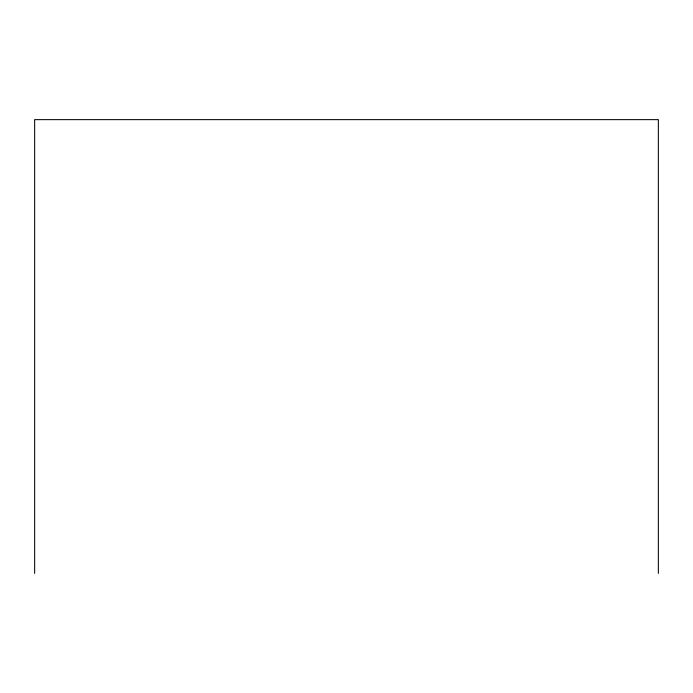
<?xml version="1.0" encoding="UTF-8"?>
<svg xmlns="http://www.w3.org/2000/svg" width="693" height="693" viewBox="0 0 693 693"><rect width="100%" height="100%" fill="white"/><g stroke="black" fill="none" stroke-linecap="round" stroke-linejoin="round"><path stroke-width="1.04" d="M658.35 573.362L658.35 119.638L34.65 119.638L34.65 573.362"/></g></svg>
